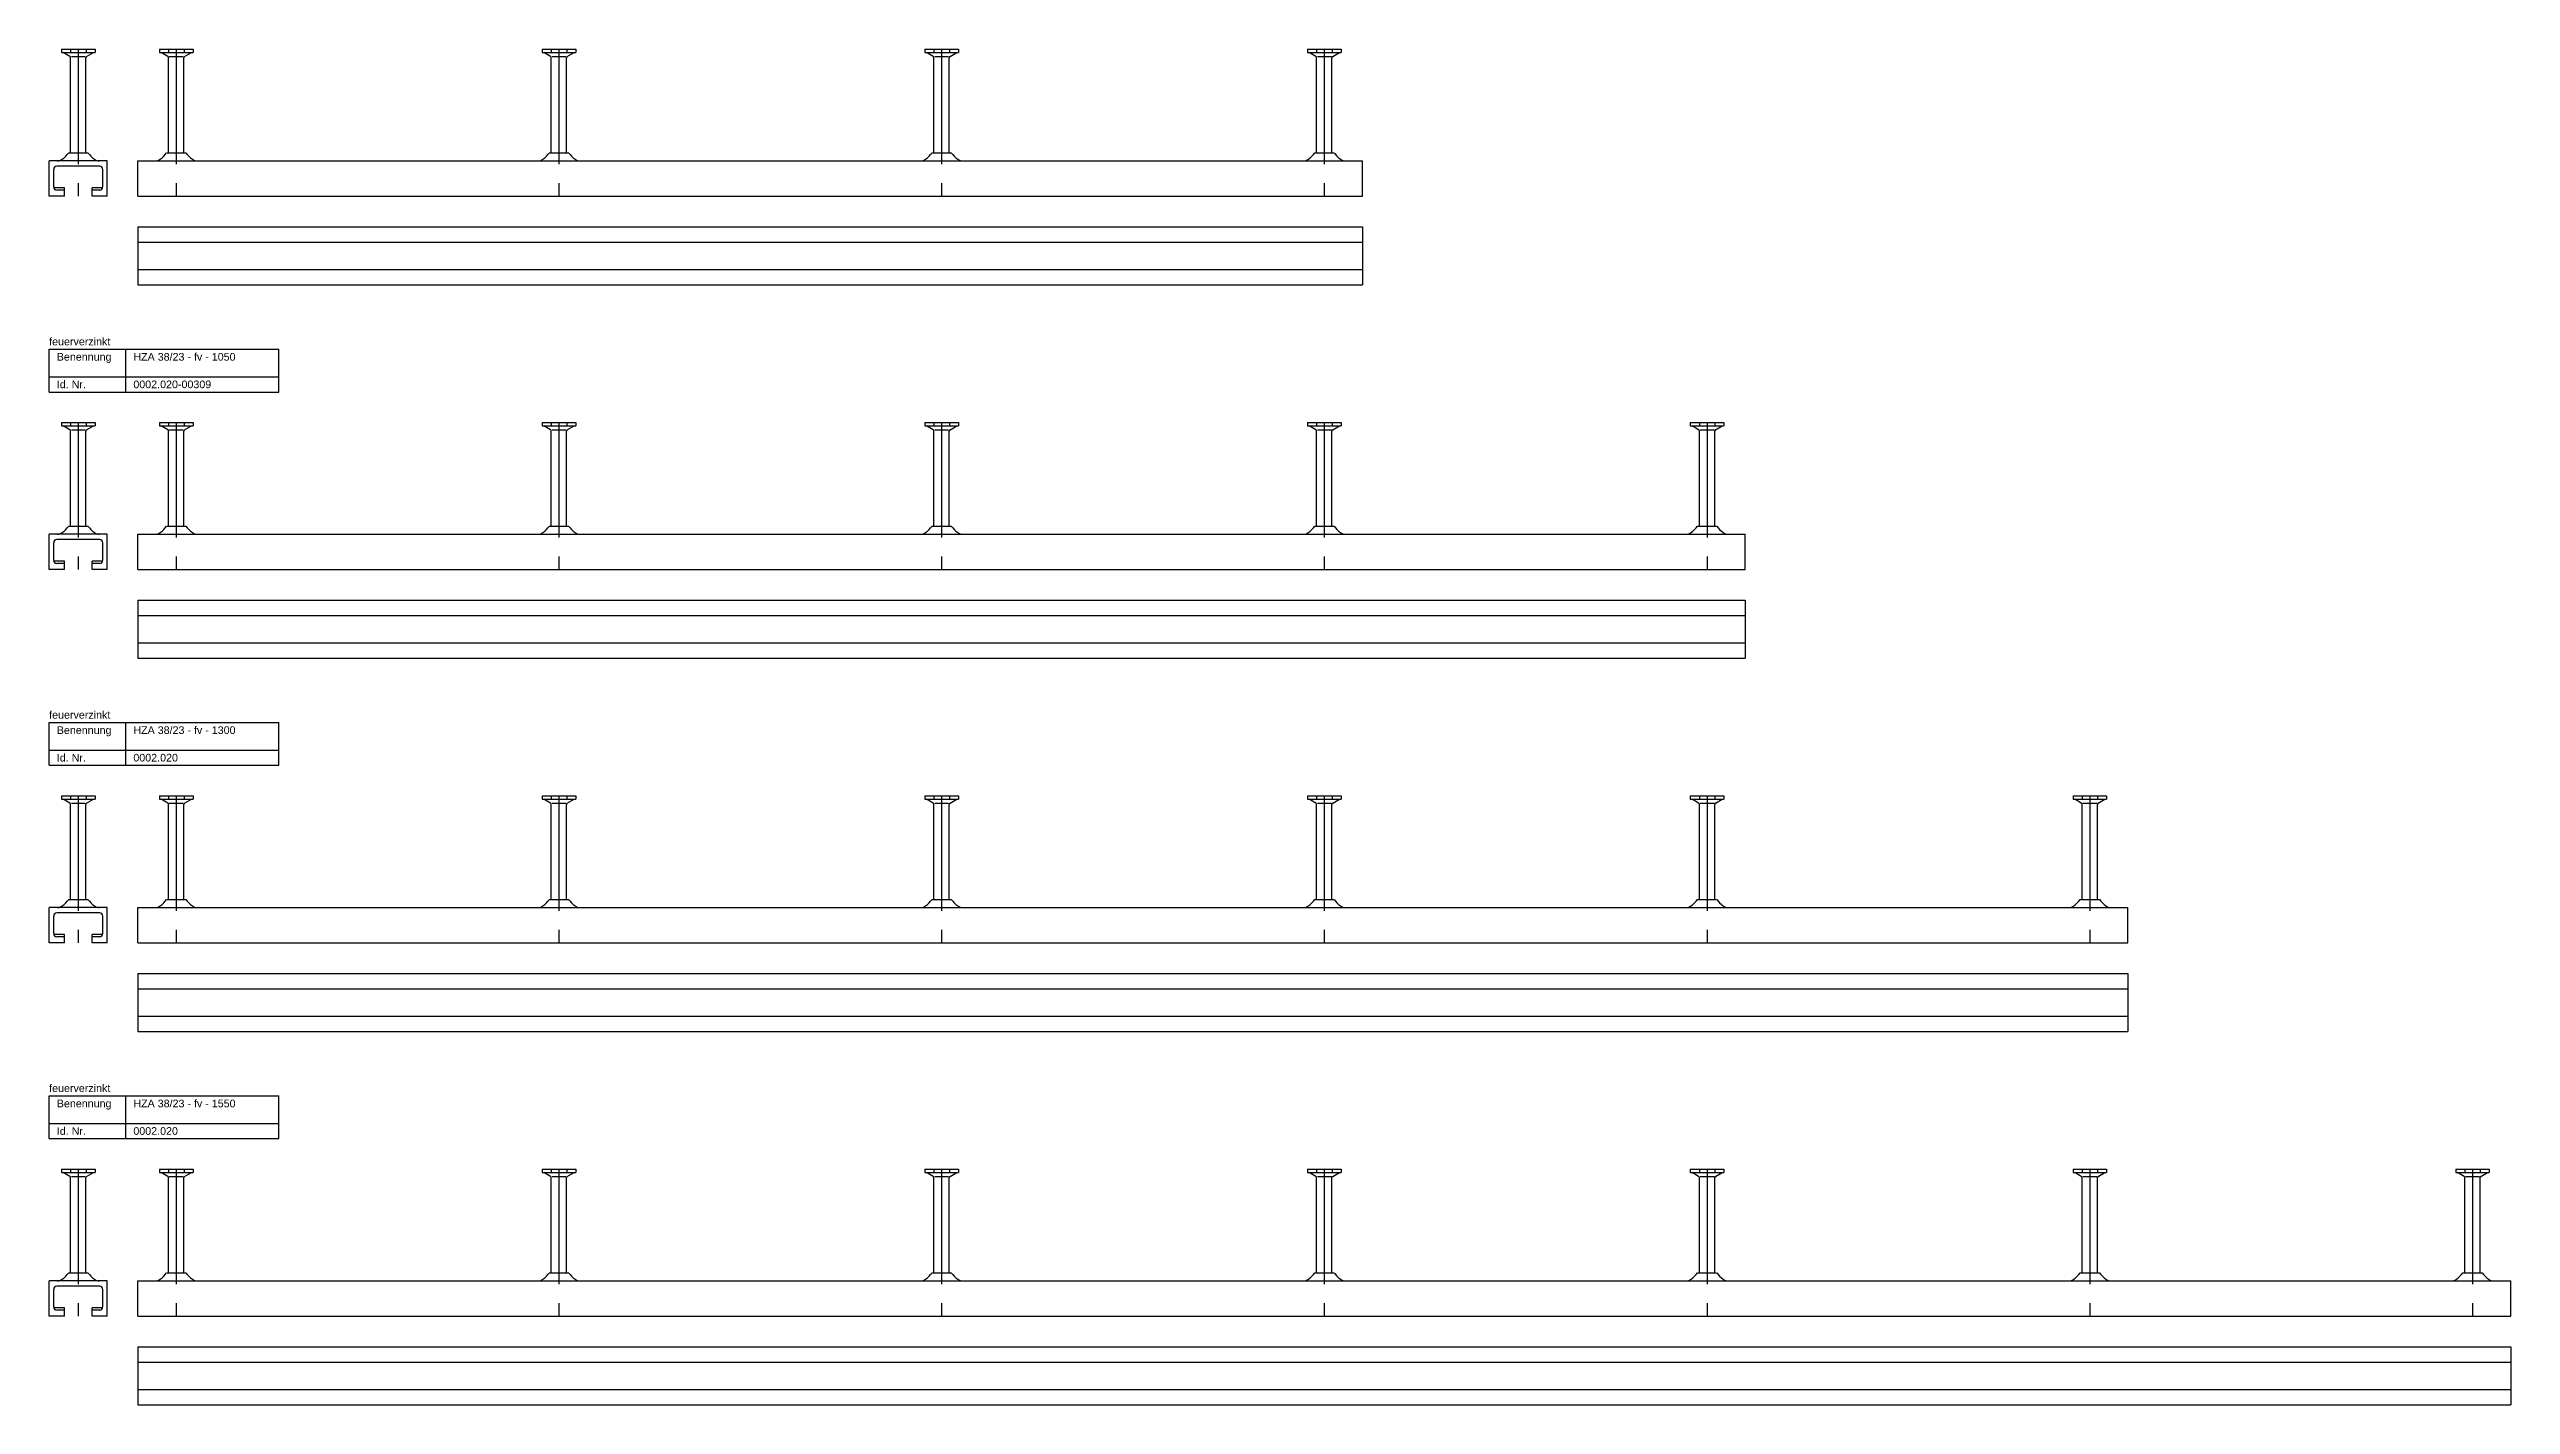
# Model space of a CAD drawing. Header units: millimetres. Extents: x -218 to 5910, y -4299 to 2743.
# Drawn here: x -218 to 1390, y 93 to 979 of the extents above; entities that cross this region are included whole.
import ezdxf

# ---------------------------------------------------------------- set-up
doc = ezdxf.new("R2010")
doc.units = ezdxf.units.MM
doc.header["$LTSCALE"] = 10
doc.linetypes.add('MITTE2', pattern=[1.125, 0.75, -0.125, 0.125, -0.125])
doc.layers.add('HALFEN', color=2, linetype='CONTINUOUS')
doc.styles.add('ARIAL50', font='ARIAL.TTF', dxfattribs={"height": 5})

msp = doc.modelspace()

# ---------------------------------------------------------------- linework, layer by layer
at = {"layer": 'HALFEN'}
for p, q in [((-209.7, 979.2), (-187.8, 979.2)), ((-209.7, 979.2), (-209.7, 977)), ((-209.7, 977), (-187.8, 977)), ((-204.3, 974.5), (-208.6, 977)), ((-203.8, 979.2), (-203.8, 977)), ((-203.8, 911.5), (-203.8, 973.7)), ((-194.2, 974.2), (-203.3, 974.2)), ((-193.8, 911.5), (-193.8, 973.7)), ((-193.7, 979.2), (-193.7, 977)), ((-193.3, 974.5), (-188.9, 977)), ((-187.8, 979.2), (-187.8, 977)), ((-145.7, 979.2), (-123.8, 979.2)), ((-145.7, 979.2), (-145.7, 977)), ((-145.7, 977), (-123.8, 977)), ((-140.3, 974.5), (-144.6, 977)), ((-139.8, 979.2), (-139.8, 977)), ((-139.8, 911.5), (-139.8, 973.7)), ((-130.2, 974.2), (-139.3, 974.2)), ((-129.8, 911.5), (-129.8, 973.7)), ((-129.7, 979.2), (-129.7, 977)), ((-129.3, 974.5), (-124.9, 977)), ((-123.8, 979.2), (-123.8, 977)), ((104.3, 979.2), (126.2, 979.2)), ((104.3, 979.2), (104.3, 977)), ((104.3, 977), (126.2, 977)), ((109.7, 974.5), (105.4, 977)), ((110.2, 979.2), (110.2, 977)), ((110.2, 911.5), (110.2, 973.7)), ((119.8, 974.2), (110.7, 974.2)), ((120.2, 911.5), (120.2, 973.7)), ((120.3, 979.2), (120.3, 977)), ((120.7, 974.5), (125.1, 977)), ((126.2, 979.2), (126.2, 977)), ((354.3, 979.2), (376.2, 979.2)), ((354.3, 979.2), (354.3, 977)), ((354.3, 977), (376.2, 977)), ((359.7, 974.5), (355.4, 977)), ((360.2, 979.2), (360.2, 977)), ((360.2, 911.5), (360.2, 973.7)), ((369.8, 974.2), (360.7, 974.2)), ((370.2, 911.5), (370.2, 973.7)), ((370.3, 979.2), (370.3, 977)), ((370.7, 974.5), (375.1, 977)), ((376.2, 979.2), (376.2, 977)), ((604.3, 979.2), (626.2, 979.2)), ((604.3, 979.2), (604.3, 977)), ((604.3, 977), (626.2, 977)), ((609.7, 974.5), (605.4, 977)), ((610.2, 979.2), (610.2, 977)), ((610.2, 911.5), (610.2, 973.7)), ((619.8, 974.2), (610.7, 974.2)), ((620.2, 911.5), (620.2, 973.7)), ((620.3, 979.2), (620.3, 977)), ((620.7, 974.5), (625.1, 977)), ((626.2, 979.2), (626.2, 977)), ((-179.8, 906.2), (-217.8, 906.2)), ((-217.8, 883.2), (-217.8, 906.2)), ((-214.8, 889.2), (-214.8, 900.7)), ((-184.8, 902.7), (-212.8, 902.7)), ((-205, 911.5), (-192.5, 911.5)), ((-182.8, 889.2), (-182.8, 900.7)), ((-179.8, 883.2), (-179.8, 906.2)), ((-159.8, 906.2), (640.2, 906.2)), ((-159.8, 883.2), (-159.8, 906.2)), ((-141, 911.5), (-128.5, 911.5)), ((109, 911.5), (121.5, 911.5)), ((359, 911.5), (371.5, 911.5)), ((609, 911.5), (621.5, 911.5)), ((640.2, 883.2), (640.2, 906.2)), ((-207.8, 888.7), (-214.7, 888.7)), ((-207.8, 887.2), (-212.8, 887.2)), ((-207.8, 883.2), (-207.8, 888.7)), ((-189.8, 883.2), (-189.8, 888.7)), ((-182.8, 888.7), (-189.8, 888.7)), ((-184.8, 887.2), (-189.8, 887.2)), ((-207.8, 883.2), (-217.8, 883.2)), ((-179.8, 883.2), (-189.8, 883.2)), ((-159.8, 883.2), (640.2, 883.2)), ((-159.8, 863.2), (640.2, 863.2)), ((-159.8, 863.2), (-159.8, 825.2)), ((-159.8, 853.2), (640.2, 853.2)), ((640.2, 863.2), (640.2, 825.2)), ((-159.8, 835.2), (640.2, 835.2)), ((-159.8, 825.2), (640.2, 825.2)), ((-217.8, 783.2), (-67.8, 783.2)), ((-217.8, 755.2), (-217.8, 783.2)), ((-167.8, 755.2), (-167.8, 783.2)), ((-67.8, 755.2), (-67.8, 783.2)), ((-217.8, 765.2), (-67.8, 765.2)), ((-217.8, 755.2), (-67.8, 755.2)), ((-209.7, 735.2), (-187.8, 735.2)), ((-209.7, 735.2), (-209.7, 733)), ((-209.7, 733), (-187.8, 733)), ((-204.3, 730.5), (-208.6, 733)), ((-203.8, 735.2), (-203.8, 733)), ((-203.8, 667.5), (-203.8, 729.7)), ((-194.2, 730.2), (-203.3, 730.2)), ((-193.8, 667.5), (-193.8, 729.7)), ((-193.7, 735.2), (-193.7, 733)), ((-193.3, 730.5), (-188.9, 733)), ((-187.8, 735.2), (-187.8, 733)), ((-145.7, 735.2), (-123.8, 735.2)), ((-145.7, 735.2), (-145.7, 733)), ((-145.7, 733), (-123.8, 733)), ((-140.3, 730.5), (-144.6, 733)), ((-139.8, 735.2), (-139.8, 733)), ((-139.8, 667.5), (-139.8, 729.7)), ((-130.2, 730.2), (-139.3, 730.2)), ((-129.8, 667.5), (-129.8, 729.7)), ((-129.7, 735.2), (-129.7, 733)), ((-129.3, 730.5), (-124.9, 733)), ((-123.8, 735.2), (-123.8, 733)), ((104.3, 735.2), (126.2, 735.2)), ((104.3, 735.2), (104.3, 733)), ((104.3, 733), (126.2, 733)), ((109.7, 730.5), (105.4, 733)), ((110.2, 735.2), (110.2, 733)), ((110.2, 667.5), (110.2, 729.7)), ((119.8, 730.2), (110.7, 730.2)), ((120.2, 667.5), (120.2, 729.7)), ((120.3, 735.2), (120.3, 733)), ((120.7, 730.5), (125.1, 733)), ((126.2, 735.2), (126.2, 733)), ((354.3, 735.2), (376.2, 735.2)), ((354.3, 735.2), (354.3, 733)), ((354.3, 733), (376.2, 733)), ((359.7, 730.5), (355.4, 733)), ((360.2, 735.2), (360.2, 733)), ((360.2, 667.5), (360.2, 729.7)), ((369.8, 730.2), (360.7, 730.2)), ((370.2, 667.5), (370.2, 729.7)), ((370.3, 735.2), (370.3, 733)), ((370.7, 730.5), (375.1, 733)), ((376.2, 735.2), (376.2, 733)), ((604.3, 735.2), (626.2, 735.2)), ((604.3, 735.2), (604.3, 733)), ((604.3, 733), (626.2, 733)), ((609.7, 730.5), (605.4, 733)), ((610.2, 735.2), (610.2, 733)), ((610.2, 667.5), (610.2, 729.7)), ((619.8, 730.2), (610.7, 730.2)), ((620.2, 667.5), (620.2, 729.7)), ((620.3, 735.2), (620.3, 733)), ((620.7, 730.5), (625.1, 733)), ((626.2, 735.2), (626.2, 733)), ((854.3, 735.2), (876.2, 735.2)), ((854.3, 735.2), (854.3, 733)), ((854.3, 733), (876.2, 733)), ((859.7, 730.5), (855.4, 733)), ((860.2, 735.2), (860.2, 733)), ((860.2, 667.5), (860.2, 729.7)), ((869.8, 730.2), (860.7, 730.2)), ((870.2, 667.5), (870.2, 729.7)), ((870.3, 735.2), (870.3, 733)), ((870.7, 730.5), (875.1, 733)), ((876.2, 735.2), (876.2, 733)), ((-179.8, 662.2), (-217.8, 662.2)), ((-217.8, 639.2), (-217.8, 662.2)), ((-205, 667.5), (-192.5, 667.5)), ((-179.8, 639.2), (-179.8, 662.2)), ((-159.8, 662.2), (890.2, 662.2)), ((-159.8, 639.2), (-159.8, 662.2)), ((-141, 667.5), (-128.5, 667.5)), ((109, 667.5), (121.5, 667.5)), ((359, 667.5), (371.5, 667.5)), ((609, 667.5), (621.5, 667.5)), ((859, 667.5), (871.5, 667.5)), ((890.2, 639.2), (890.2, 662.2)), ((-214.8, 645.2), (-214.8, 656.7)), ((-207.8, 644.7), (-214.7, 644.7)), ((-184.8, 658.7), (-212.8, 658.7)), ((-207.8, 643.2), (-212.8, 643.2)), ((-207.8, 639.2), (-207.8, 644.7)), ((-189.8, 639.2), (-189.8, 644.7)), ((-182.8, 644.7), (-189.8, 644.7)), ((-184.8, 643.2), (-189.8, 643.2)), ((-182.8, 645.2), (-182.8, 656.7)), ((-207.8, 639.2), (-217.8, 639.2)), ((-179.8, 639.2), (-189.8, 639.2)), ((-159.8, 639.2), (890.2, 639.2)), ((-159.8, 619.2), (890.2, 619.2)), ((-159.8, 619.2), (-159.8, 581.2)), ((890.2, 619.2), (890.2, 581.2)), ((-159.8, 609.2), (890.2, 609.2)), ((-159.8, 591.2), (890.2, 591.2)), ((-159.8, 581.2), (890.2, 581.2)), ((-217.8, 539.2), (-67.8, 539.2)), ((-217.8, 511.2), (-217.8, 539.2)), ((-167.8, 511.2), (-167.8, 539.2)), ((-67.8, 511.2), (-67.8, 539.2)), ((-217.8, 521.2), (-67.8, 521.2)), ((-217.8, 511.2), (-67.8, 511.2)), ((-209.7, 491.2), (-187.8, 491.2)), ((-209.7, 491.2), (-209.7, 489)), ((-209.7, 489), (-187.8, 489)), ((-204.3, 486.5), (-208.6, 489)), ((-203.8, 491.2), (-203.8, 489)), ((-203.8, 423.5), (-203.8, 485.7)), ((-194.2, 486.2), (-203.3, 486.2)), ((-193.8, 423.5), (-193.8, 485.7)), ((-193.7, 491.2), (-193.7, 489)), ((-193.3, 486.5), (-188.9, 489)), ((-187.8, 491.2), (-187.8, 489)), ((-145.7, 491.2), (-145.7, 489)), ((-145.7, 491.2), (-123.8, 491.2)), ((-145.7, 489), (-123.8, 489)), ((-140.3, 486.5), (-144.6, 489)), ((-139.8, 491.2), (-139.8, 489)), ((-139.8, 423.5), (-139.8, 485.7)), ((-130.2, 486.2), (-139.3, 486.2)), ((-129.8, 423.5), (-129.8, 485.7)), ((-129.7, 491.2), (-129.7, 489)), ((-129.3, 486.5), (-124.9, 489)), ((-123.8, 491.2), (-123.8, 489)), ((104.3, 491.2), (104.3, 489)), ((104.3, 491.2), (126.2, 491.2)), ((104.3, 489), (126.2, 489)), ((109.7, 486.5), (105.4, 489)), ((110.2, 491.2), (110.2, 489)), ((110.2, 423.5), (110.2, 485.7)), ((119.8, 486.2), (110.7, 486.2)), ((120.2, 423.5), (120.2, 485.7)), ((120.3, 491.2), (120.3, 489)), ((120.7, 486.5), (125.1, 489)), ((126.2, 491.2), (126.2, 489)), ((354.3, 491.2), (354.3, 489)), ((354.3, 491.2), (376.2, 491.2)), ((354.3, 489), (376.2, 489)), ((359.7, 486.5), (355.4, 489)), ((360.2, 491.2), (360.2, 489)), ((360.2, 423.5), (360.2, 485.7)), ((369.8, 486.2), (360.7, 486.2)), ((370.2, 423.5), (370.2, 485.7)), ((370.3, 491.2), (370.3, 489)), ((370.7, 486.5), (375.1, 489)), ((376.2, 491.2), (376.2, 489)), ((604.3, 491.2), (604.3, 489)), ((604.3, 491.2), (626.2, 491.2)), ((604.3, 489), (626.2, 489)), ((609.7, 486.5), (605.4, 489)), ((610.2, 491.2), (610.2, 489)), ((610.2, 423.5), (610.2, 485.7)), ((619.8, 486.2), (610.7, 486.2)), ((620.2, 423.5), (620.2, 485.7)), ((620.3, 491.2), (620.3, 489)), ((620.7, 486.5), (625.1, 489)), ((626.2, 491.2), (626.2, 489)), ((854.3, 491.2), (876.2, 491.2)), ((854.3, 491.2), (854.3, 489)), ((854.3, 489), (876.2, 489)), ((859.7, 486.5), (855.4, 489)), ((860.2, 491.2), (860.2, 489)), ((860.2, 423.5), (860.2, 485.7)), ((869.8, 486.2), (860.7, 486.2)), ((870.2, 423.5), (870.2, 485.7)), ((870.3, 491.2), (870.3, 489)), ((870.7, 486.5), (875.1, 489)), ((876.2, 491.2), (876.2, 489)), ((1104.3, 491.2), (1126.2, 491.2)), ((1104.3, 491.2), (1104.3, 489)), ((1104.3, 489), (1126.2, 489)), ((1109.7, 486.5), (1105.4, 489)), ((1110.2, 491.2), (1110.2, 489)), ((1110.2, 423.5), (1110.2, 485.7)), ((1119.8, 486.2), (1110.7, 486.2)), ((1120.2, 423.5), (1120.2, 485.7)), ((1120.3, 491.2), (1120.3, 489)), ((1120.7, 486.5), (1125.1, 489)), ((1126.2, 491.2), (1126.2, 489)), ((-179.8, 418.2), (-217.8, 418.2)), ((-217.8, 395.2), (-217.8, 418.2)), ((-205, 423.5), (-192.5, 423.5)), ((-179.8, 395.2), (-179.8, 418.2)), ((-159.8, 418.2), (1140.2, 418.2)), ((-159.8, 395.2), (-159.8, 418.2)), ((-141, 423.5), (-128.5, 423.5)), ((109, 423.5), (121.5, 423.5)), ((359, 423.5), (371.5, 423.5)), ((609, 423.5), (621.5, 423.5)), ((859, 423.5), (871.5, 423.5)), ((1109, 423.5), (1121.5, 423.5)), ((1140.2, 395.2), (1140.2, 418.2)), ((-214.8, 401.2), (-214.8, 412.7)), ((-184.8, 414.7), (-212.8, 414.7)), ((-182.8, 401.2), (-182.8, 412.7)), ((-207.8, 395.2), (-217.8, 395.2)), ((-207.8, 400.7), (-214.7, 400.7)), ((-207.8, 399.2), (-212.8, 399.2)), ((-207.8, 395.2), (-207.8, 400.7)), ((-182.8, 400.7), (-189.8, 400.7)), ((-189.8, 395.2), (-189.8, 400.7)), ((-184.8, 399.2), (-189.8, 399.2)), ((-179.8, 395.2), (-189.8, 395.2)), ((-159.8, 395.2), (1140.2, 395.2)), ((-159.8, 375.2), (1140.2, 375.2)), ((-159.8, 375.2), (-159.8, 337.2)), ((1140.2, 375.2), (1140.2, 337.2)), ((-159.8, 365.2), (1140.2, 365.2)), ((-159.8, 347.2), (1140.2, 347.2)), ((-159.8, 337.2), (1140.2, 337.2)), ((-217.8, 267.2), (-217.8, 295.2)), ((-217.8, 295.2), (-67.8, 295.2)), ((-167.8, 267.2), (-167.8, 295.2)), ((-67.8, 267.2), (-67.8, 295.2)), ((-217.8, 277.2), (-67.8, 277.2)), ((-217.8, 267.2), (-67.8, 267.2)), ((-209.7, 247.2), (-187.8, 247.2)), ((-209.7, 247.2), (-209.7, 245)), ((-209.7, 245), (-187.8, 245)), ((-204.3, 242.5), (-208.6, 245)), ((-203.8, 247.2), (-203.8, 245)), ((-203.8, 179.5), (-203.8, 241.7)), ((-194.2, 242.2), (-203.3, 242.2)), ((-193.8, 179.5), (-193.8, 241.7)), ((-193.7, 247.2), (-193.7, 245)), ((-193.3, 242.5), (-188.9, 245)), ((-187.8, 247.2), (-187.8, 245)), ((-145.7, 247.2), (-123.8, 247.2)), ((-145.7, 247.2), (-145.7, 245)), ((-145.7, 245), (-123.8, 245)), ((-140.3, 242.5), (-144.6, 245)), ((-139.8, 247.2), (-139.8, 245)), ((-139.8, 179.5), (-139.8, 241.7)), ((-130.2, 242.2), (-139.3, 242.2)), ((-129.8, 179.5), (-129.8, 241.7)), ((-129.7, 247.2), (-129.7, 245)), ((-129.3, 242.5), (-124.9, 245)), ((-123.8, 247.2), (-123.8, 245)), ((104.3, 247.2), (126.2, 247.2)), ((104.3, 247.2), (104.3, 245)), ((104.3, 245), (126.2, 245)), ((109.7, 242.5), (105.4, 245)), ((110.2, 247.2), (110.2, 245)), ((110.2, 179.5), (110.2, 241.7)), ((119.8, 242.2), (110.7, 242.2)), ((120.2, 179.5), (120.2, 241.7)), ((120.3, 247.2), (120.3, 245)), ((120.7, 242.5), (125.1, 245)), ((126.2, 247.2), (126.2, 245)), ((354.3, 247.2), (376.2, 247.2)), ((354.3, 247.2), (354.3, 245)), ((354.3, 245), (376.2, 245)), ((359.7, 242.5), (355.4, 245)), ((360.2, 247.2), (360.2, 245)), ((360.2, 179.5), (360.2, 241.7)), ((369.8, 242.2), (360.7, 242.2)), ((370.2, 179.5), (370.2, 241.7)), ((370.3, 247.2), (370.3, 245)), ((370.7, 242.5), (375.1, 245)), ((376.2, 247.2), (376.2, 245)), ((604.3, 247.2), (626.2, 247.2)), ((604.3, 247.2), (604.3, 245)), ((604.3, 245), (626.2, 245)), ((609.7, 242.5), (605.4, 245)), ((610.2, 247.2), (610.2, 245)), ((610.2, 179.5), (610.2, 241.7)), ((619.8, 242.2), (610.7, 242.2)), ((620.2, 179.5), (620.2, 241.7)), ((620.3, 247.2), (620.3, 245)), ((620.7, 242.5), (625.1, 245)), ((626.2, 247.2), (626.2, 245)), ((854.3, 247.2), (854.3, 245)), ((854.3, 247.2), (876.2, 247.2)), ((854.3, 245), (876.2, 245)), ((859.7, 242.5), (855.4, 245)), ((860.2, 247.2), (860.2, 245)), ((860.2, 179.5), (860.2, 241.7)), ((869.8, 242.2), (860.7, 242.2)), ((870.2, 179.5), (870.2, 241.7)), ((870.3, 247.2), (870.3, 245)), ((870.7, 242.5), (875.1, 245)), ((876.2, 247.2), (876.2, 245)), ((1104.3, 247.2), (1104.3, 245)), ((1104.3, 247.2), (1126.2, 247.2)), ((1104.3, 245), (1126.2, 245)), ((1109.7, 242.5), (1105.4, 245)), ((1110.2, 247.2), (1110.2, 245)), ((1110.2, 179.5), (1110.2, 241.7)), ((1119.8, 242.2), (1110.7, 242.2)), ((1120.2, 179.5), (1120.2, 241.7)), ((1120.3, 247.2), (1120.3, 245)), ((1120.7, 242.5), (1125.1, 245)), ((1126.2, 247.2), (1126.2, 245)), ((1354.3, 247.2), (1376.2, 247.2)), ((1354.3, 247.2), (1354.3, 245)), ((1354.3, 245), (1376.2, 245)), ((1359.7, 242.5), (1355.4, 245)), ((1360.2, 247.2), (1360.2, 245)), ((1360.2, 179.5), (1360.2, 241.7)), ((1369.8, 242.2), (1360.7, 242.2)), ((1370.2, 179.5), (1370.2, 241.7)), ((1370.3, 247.2), (1370.3, 245)), ((1370.7, 242.5), (1375.1, 245)), ((1376.2, 247.2), (1376.2, 245)), ((-205, 179.5), (-192.5, 179.5)), ((-141, 179.5), (-128.5, 179.5)), ((109, 179.5), (121.5, 179.5)), ((359, 179.5), (371.5, 179.5)), ((609, 179.5), (621.5, 179.5)), ((859, 179.5), (871.5, 179.5)), ((1109, 179.5), (1121.5, 179.5)), ((1359, 179.5), (1371.5, 179.5)), ((-217.8, 151.2), (-217.8, 174.2)), ((-179.8, 174.2), (-217.8, 174.2)), ((-214.8, 157.2), (-214.8, 168.7)), ((-184.8, 170.7), (-212.8, 170.7)), ((-182.8, 157.2), (-182.8, 168.7)), ((-179.8, 151.2), (-179.8, 174.2)), ((-159.8, 174.2), (1390.2, 174.2)), ((-159.8, 151.2), (-159.8, 174.2)), ((1390.2, 151.2), (1390.2, 174.2)), ((-207.8, 151.2), (-217.8, 151.2)), ((-207.8, 156.7), (-214.7, 156.7)), ((-207.8, 155.2), (-212.8, 155.2)), ((-207.8, 151.2), (-207.8, 156.7)), ((-189.8, 151.2), (-189.8, 156.7)), ((-182.8, 156.7), (-189.8, 156.7)), ((-184.8, 155.2), (-189.8, 155.2)), ((-179.8, 151.2), (-189.8, 151.2)), ((-159.8, 151.2), (1390.2, 151.2)), ((-159.8, 131.2), (1390.2, 131.2)), ((-159.8, 131.2), (-159.8, 93.2)), ((1390.2, 131.2), (1390.2, 93.2)), ((-159.8, 121.2), (1390.2, 121.2)), ((-159.8, 103.2), (1390.2, 103.2)), ((-159.8, 93.2), (1390.2, 93.2))]:
    msp.add_line(p, q, dxfattribs=at)
at = {"layer": 'HALFEN', "color": 1, "linetype": 'MITTE2', "ltscale": 10}
for p, q in [((-198.8, 979.2), (-198.8, 883.2)), ((-134.8, 979.2), (-134.8, 883.2)), ((115.2, 979.2), (115.2, 883.2)), ((365.2, 979.2), (365.2, 883.2)), ((615.2, 979.2), (615.2, 883.2)), ((-198.8, 735.2), (-198.8, 639.2)), ((-134.8, 735.2), (-134.8, 639.2)), ((115.2, 735.2), (115.2, 639.2)), ((365.2, 735.2), (365.2, 639.2)), ((615.2, 735.2), (615.2, 639.2)), ((865.2, 735.2), (865.2, 639.2)), ((-198.8, 491.2), (-198.8, 395.2)), ((-134.8, 491.2), (-134.8, 395.2)), ((115.2, 491.2), (115.2, 395.2)), ((365.2, 491.2), (365.2, 395.2)), ((615.2, 491.2), (615.2, 395.2)), ((865.2, 491.2), (865.2, 395.2)), ((1115.2, 491.2), (1115.2, 395.2)), ((-198.8, 247.2), (-198.8, 151.2)), ((-134.8, 247.2), (-134.8, 151.2)), ((115.2, 247.2), (115.2, 151.2)), ((365.2, 247.2), (365.2, 151.2)), ((615.2, 247.2), (615.2, 151.2)), ((865.2, 247.2), (865.2, 151.2)), ((1115.2, 247.2), (1115.2, 151.2)), ((1365.2, 247.2), (1365.2, 151.2))]:
    msp.add_line(p, q, dxfattribs=at)
at = {"layer": 'HALFEN'}
for centre, radius, start, end in [((-204.8, 973.7), 1, 0, 60), ((-192.8, 973.7), 1, 120, 180), ((-140.8, 973.7), 1, 0, 60), ((-128.8, 973.7), 1, 120, 180), ((109.2, 973.7), 1, 0, 60), ((121.2, 973.7), 1, 120, 180), ((359.2, 973.7), 1, 0, 60), ((371.2, 973.7), 1, 120, 180), ((609.2, 973.7), 1, 0, 60), ((621.2, 973.7), 1, 120, 180), ((-212.8, 900.7), 2, 90, 180), ((-212.4, 911.8), 5.54, 270, 305.3444), ((-219.3, 921.5), 17.4, 305.3444, 325.0185), ((-178.2, 921.5), 17.4, 214.9815, 234.6556), ((-185.1, 911.8), 5.54, 234.6556, 270), ((-184.8, 900.7), 2, 0, 90), ((-148.4, 911.8), 5.54, 270, 305.3444), ((-155.3, 921.5), 17.4, 305.3444, 325.0185), ((-114.2, 921.5), 17.4, 214.9815, 234.6556), ((-121.1, 911.8), 5.54, 234.6556, 270), ((101.6, 911.8), 5.54, 270, 305.3444), ((94.7, 921.5), 17.4, 305.3444, 325.0185), ((135.8, 921.5), 17.4, 214.9815, 234.6556), ((128.9, 911.8), 5.54, 234.6556, 270), ((351.6, 911.8), 5.54, 270, 305.3444), ((344.7, 921.5), 17.4, 305.3444, 325.0185), ((385.8, 921.5), 17.4, 214.9815, 234.6556), ((378.9, 911.8), 5.54, 234.6556, 270), ((601.6, 911.8), 5.54, 270, 305.3444), ((594.7, 921.5), 17.4, 305.3444, 325.0185), ((635.8, 921.5), 17.4, 214.9815, 234.6556), ((628.9, 911.8), 5.54, 234.6556, 270), ((-212.8, 889.2), 2, 180, 270), ((-184.8, 889.2), 2, 270, 0), ((-204.8, 729.7), 1, 0, 60), ((-192.8, 729.7), 1, 120, 180), ((-140.8, 729.7), 1, 0, 60), ((-128.8, 729.7), 1, 120, 180), ((109.2, 729.7), 1, 0, 60), ((121.2, 729.7), 1, 120, 180), ((359.2, 729.7), 1, 0, 60), ((371.2, 729.7), 1, 120, 180), ((609.2, 729.7), 1, 0, 60), ((621.2, 729.7), 1, 120, 180), ((859.2, 729.7), 1, 0, 60), ((871.2, 729.7), 1, 120, 180), ((-212.4, 667.8), 5.54, 270, 305.3444), ((-219.3, 677.5), 17.4, 305.3444, 325.0185), ((-178.2, 677.5), 17.4, 214.9815, 234.6556), ((-185.1, 667.8), 5.54, 234.6556, 270), ((-148.4, 667.8), 5.54, 270, 305.3444), ((-155.3, 677.5), 17.4, 305.3444, 325.0185), ((-114.2, 677.5), 17.4, 214.9815, 234.6556), ((-121.1, 667.8), 5.54, 234.6556, 270), ((101.6, 667.8), 5.54, 270, 305.3444), ((94.7, 677.5), 17.4, 305.3444, 325.0185), ((135.8, 677.5), 17.4, 214.9815, 234.6556), ((128.9, 667.8), 5.54, 234.6556, 270), ((351.6, 667.8), 5.54, 270, 305.3444), ((344.7, 677.5), 17.4, 305.3444, 325.0185), ((385.8, 677.5), 17.4, 214.9815, 234.6556), ((378.9, 667.8), 5.54, 234.6556, 270), ((601.6, 667.8), 5.54, 270, 305.3444), ((594.7, 677.5), 17.4, 305.3444, 325.0185), ((635.8, 677.5), 17.4, 214.9815, 234.6556), ((628.9, 667.8), 5.54, 234.6556, 270), ((851.6, 667.8), 5.54, 270, 305.3444), ((844.7, 677.5), 17.4, 305.3444, 325.0185), ((885.8, 677.5), 17.4, 214.9815, 234.6556), ((878.9, 667.8), 5.54, 234.6556, 270), ((-212.8, 656.7), 2, 90, 180), ((-212.8, 645.2), 2, 180, 270), ((-184.8, 656.7), 2, 0, 90), ((-184.8, 645.2), 2, 270, 0), ((-204.8, 485.7), 1, 0, 60), ((-192.8, 485.7), 1, 120, 180), ((-140.8, 485.7), 1, 0, 60), ((-128.8, 485.7), 1, 120, 180), ((109.2, 485.7), 1, 0, 60), ((121.2, 485.7), 1, 120, 180), ((359.2, 485.7), 1, 0, 60), ((371.2, 485.7), 1, 120, 180), ((609.2, 485.7), 1, 0, 60), ((621.2, 485.7), 1, 120, 180), ((859.2, 485.7), 1, 0, 60), ((871.2, 485.7), 1, 120, 180), ((1109.2, 485.7), 1, 0, 60), ((1121.2, 485.7), 1, 120, 180), ((-212.4, 423.8), 5.54, 270, 305.3444), ((-219.3, 433.5), 17.4, 305.3444, 325.0185), ((-178.2, 433.5), 17.4, 214.9815, 234.6556), ((-185.1, 423.8), 5.54, 234.6556, 270), ((-148.4, 423.8), 5.54, 270, 305.3444), ((-155.3, 433.5), 17.4, 305.3444, 325.0185), ((-114.2, 433.5), 17.4, 214.9815, 234.6556), ((-121.1, 423.8), 5.54, 234.6556, 270), ((101.6, 423.8), 5.54, 270, 305.3444), ((94.7, 433.5), 17.4, 305.3444, 325.0185), ((135.8, 433.5), 17.4, 214.9815, 234.6556), ((128.9, 423.8), 5.54, 234.6556, 270), ((351.6, 423.8), 5.54, 270, 305.3444), ((344.7, 433.5), 17.4, 305.3444, 325.0185), ((385.8, 433.5), 17.4, 214.9815, 234.6556), ((378.9, 423.8), 5.54, 234.6556, 270), ((601.6, 423.8), 5.54, 270, 305.3444), ((594.7, 433.5), 17.4, 305.3444, 325.0185), ((635.8, 433.5), 17.4, 214.9815, 234.6556), ((628.9, 423.8), 5.54, 234.6556, 270), ((851.6, 423.8), 5.54, 270, 305.3444), ((844.7, 433.5), 17.4, 305.3444, 325.0185), ((885.8, 433.5), 17.4, 214.9815, 234.6556), ((878.9, 423.8), 5.54, 234.6556, 270), ((1101.6, 423.8), 5.54, 270, 305.3444), ((1094.7, 433.5), 17.4, 305.3444, 325.0185), ((1135.8, 433.5), 17.4, 214.9815, 234.6556), ((1128.9, 423.8), 5.54, 234.6556, 270), ((-212.8, 412.7), 2, 90, 180), ((-184.8, 412.7), 2, 0, 90), ((-212.8, 401.2), 2, 180, 270), ((-184.8, 401.2), 2, 270, 0), ((-204.8, 241.7), 1, 0, 60), ((-192.8, 241.7), 1, 120, 180), ((-140.8, 241.7), 1, 0, 60), ((-128.8, 241.7), 1, 120, 180), ((109.2, 241.7), 1, 0, 60), ((121.2, 241.7), 1, 120, 180), ((359.2, 241.7), 1, 0, 60), ((371.2, 241.7), 1, 120, 180), ((609.2, 241.7), 1, 0, 60), ((621.2, 241.7), 1, 120, 180), ((859.2, 241.7), 1, 0, 60), ((871.2, 241.7), 1, 120, 180), ((1109.2, 241.7), 1, 0, 60), ((1121.2, 241.7), 1, 120, 180), ((1359.2, 241.7), 1, 0, 60), ((1371.2, 241.7), 1, 120, 180), ((-219.3, 189.5), 17.4, 305.3444, 325.0185), ((-178.2, 189.5), 17.4, 214.9815, 234.6556), ((-155.3, 189.5), 17.4, 305.3444, 325.0185), ((-114.2, 189.5), 17.4, 214.9815, 234.6556), ((94.7, 189.5), 17.4, 305.3444, 325.0185), ((135.8, 189.5), 17.4, 214.9815, 234.6556), ((344.7, 189.5), 17.4, 305.3444, 325.0185), ((385.8, 189.5), 17.4, 214.9815, 234.6556), ((594.7, 189.5), 17.4, 305.3444, 325.0185), ((635.8, 189.5), 17.4, 214.9815, 234.6556), ((844.7, 189.5), 17.4, 305.3444, 325.0185), ((885.8, 189.5), 17.4, 214.9815, 234.6556), ((1094.7, 189.5), 17.4, 305.3444, 325.0185), ((1135.8, 189.5), 17.4, 214.9815, 234.6556), ((1344.7, 189.5), 17.4, 305.3444, 325.0185), ((1385.8, 189.5), 17.4, 214.9815, 234.6556), ((-212.8, 168.7), 2, 90, 180), ((-212.4, 179.8), 5.54, 270, 305.3444), ((-185.1, 179.8), 5.54, 234.6556, 270), ((-184.8, 168.7), 2, 0, 90), ((-148.4, 179.8), 5.54, 270, 305.3444), ((-121.1, 179.8), 5.54, 234.6556, 270), ((101.6, 179.8), 5.54, 270, 305.3444), ((128.9, 179.8), 5.54, 234.6556, 270), ((351.6, 179.8), 5.54, 270, 305.3444), ((378.9, 179.8), 5.54, 234.6556, 270), ((601.6, 179.8), 5.54, 270, 305.3444), ((628.9, 179.8), 5.54, 234.6556, 270), ((851.6, 179.8), 5.54, 270, 305.3444), ((878.9, 179.8), 5.54, 234.6556, 270), ((1101.6, 179.8), 5.54, 270, 305.3444), ((1128.9, 179.8), 5.54, 234.6556, 270), ((1351.6, 179.8), 5.54, 270, 305.3444), ((1378.9, 179.8), 5.54, 234.6556, 270), ((-212.8, 157.2), 2, 180, 270), ((-184.8, 157.2), 2, 270, 0)]:
    msp.add_arc(centre, radius, start, end, dxfattribs=at)

# ---------------------------------------------------------------- texts
at = {"layer": 'HALFEN', "style": 'ARIAL50'}
for s, p in [('feuerverzinkt', (-217.8, 785.7)), ('Benennung', (-212.8, 775.7)), ('HZA 38/23 - fv - 1050', (-162.8, 775.7)), ('Id. Nr.', (-212.8, 757.7)), ('0002.020-00309', (-162.8, 757.7)), ('feuerverzinkt', (-217.8, 541.7)), ('Benennung', (-212.8, 531.7)), ('HZA 38/23 - fv - 1300', (-162.8, 531.7)), ('Id. Nr.', (-212.8, 513.7)), ('0002.020', (-162.8, 513.7)), ('feuerverzinkt', (-217.8, 297.7)), ('Benennung', (-212.8, 287.7)), ('HZA 38/23 - fv - 1550', (-162.8, 287.7)), ('Id. Nr.', (-212.8, 269.7)), ('0002.020', (-162.8, 269.7))]:
    msp.add_text(s, height=5, dxfattribs=at).set_placement(p)

doc.saveas('drawing.dxf')
